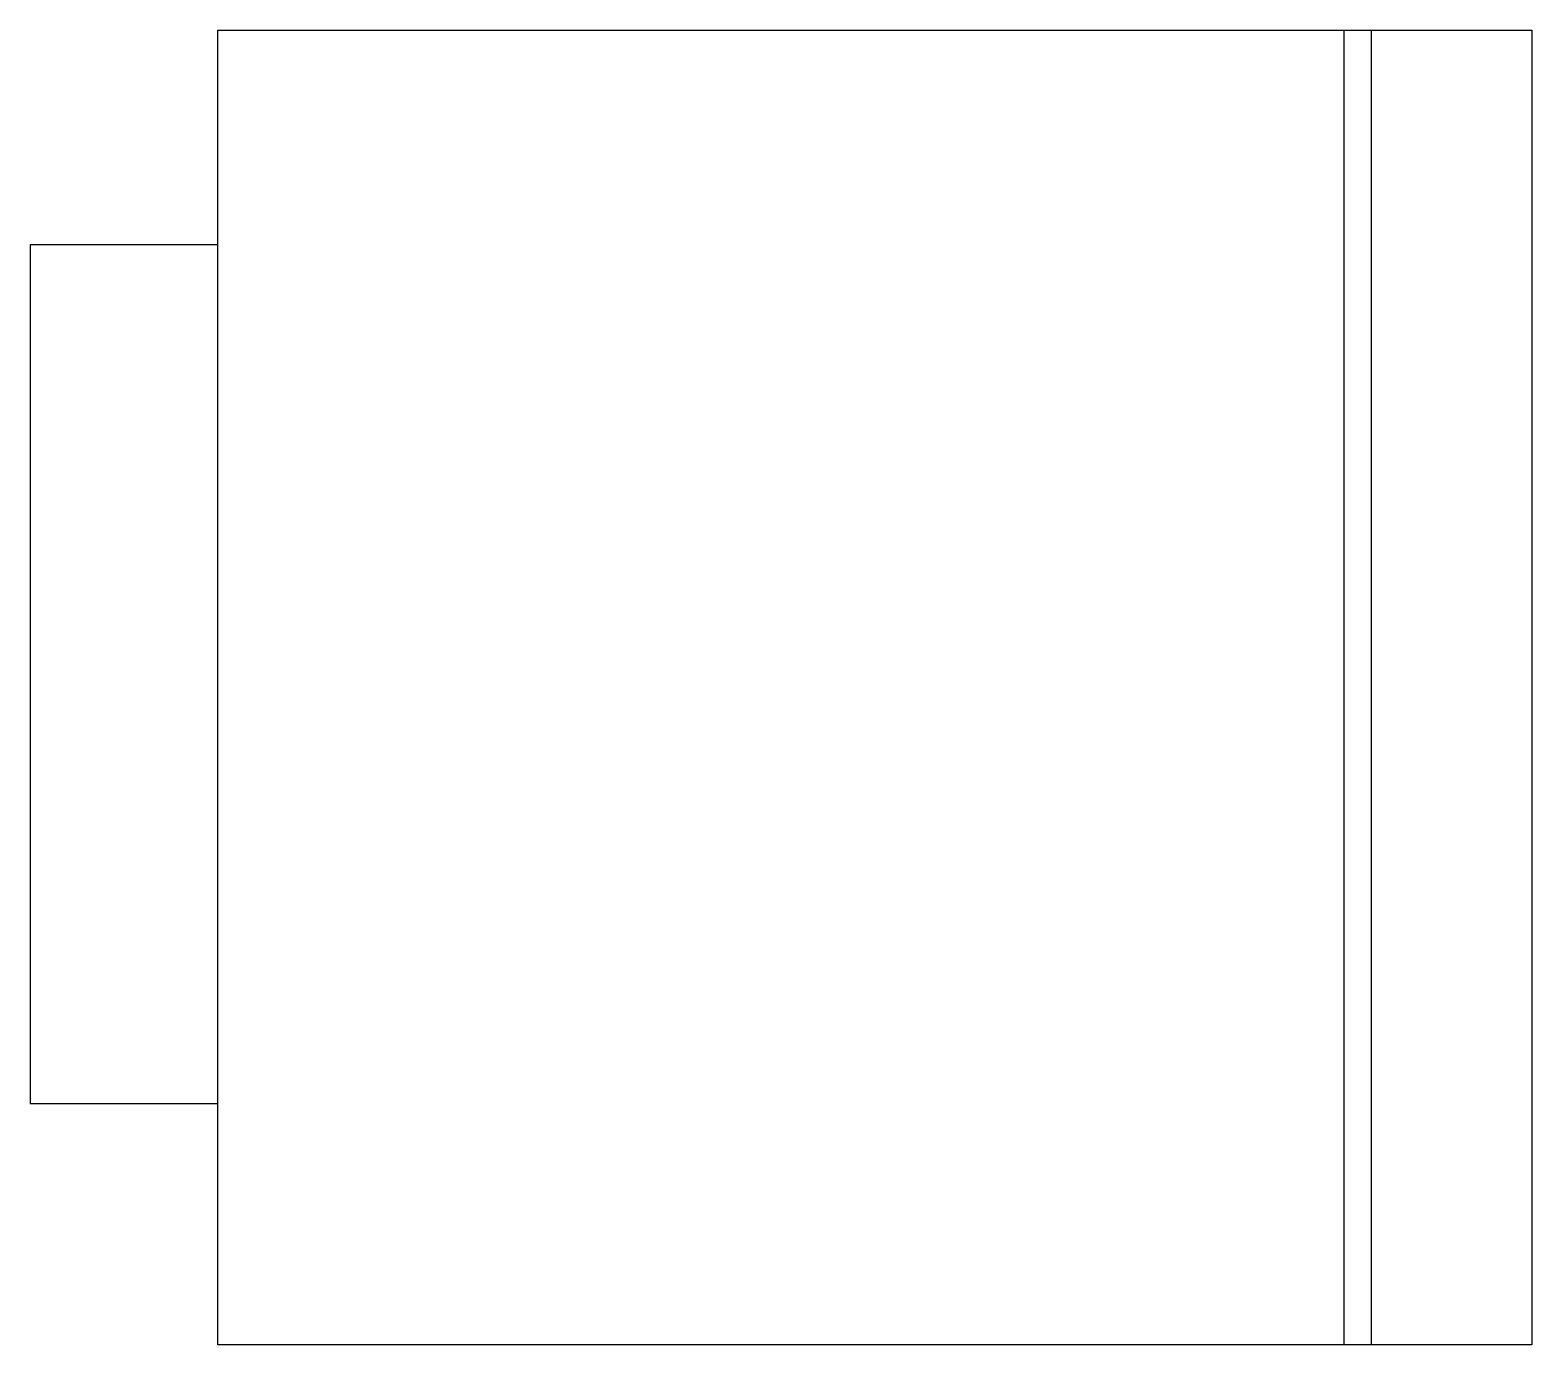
# Model space of a CAD drawing. Extents: x -0.094 to 0.785, y 0 to 0.769.
import ezdxf

# ---------------------------------------------------------------- set-up
doc = ezdxf.new("R2010")
doc.units = 0
doc.header["$MEASUREMENT"] = 0
doc.layers.get('0').update_dxf_attribs({"linetype": 'CONTINUOUS'})

msp = doc.modelspace()

# ---------------------------------------------------------------- linework, layer by layer
msp.add_lwpolyline([(0.01569, 0.76949), (0.7847, 0.76949), (0.7847, 0), (0.01569, 0)], close=True)
for points in [[(0.69054, 0.76949), (0.69054, 0), (0.67484, 0), (0.67484, 0.76949)], [(0.01569, 0.64386), (-0.09416, 0.64386), (-0.09416, 0.14133), (0.01569, 0.14133)]]:
    msp.add_lwpolyline(points)

doc.saveas('drawing.dxf')
